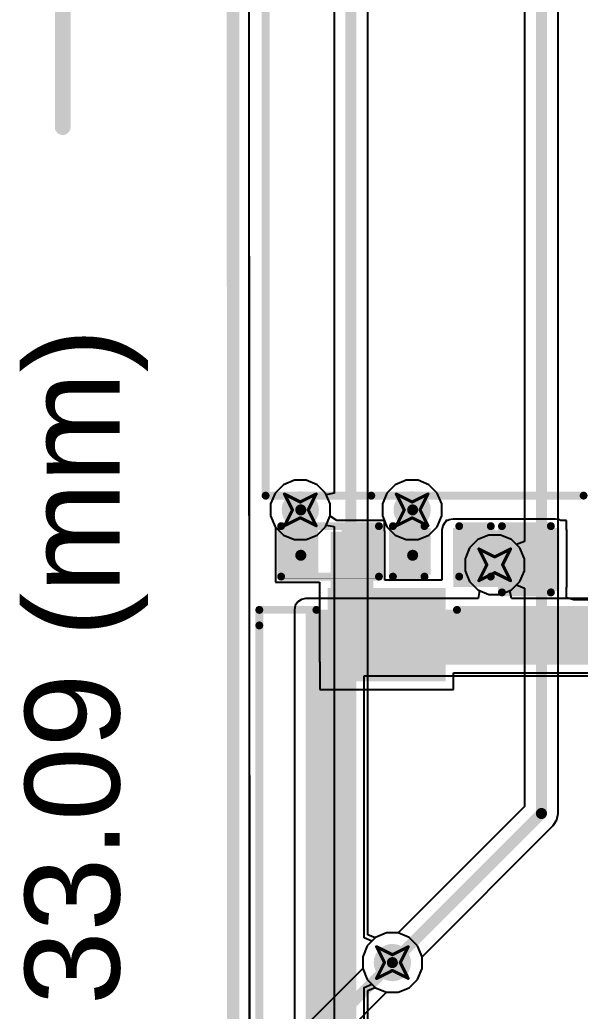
# Model space of a CAD drawing. Header units: inches. Extents: x -3 to 289, y -11 to 89.
# Drawn here: x -3.43 to 5.59, y 9.18 to 25.13 of the extents above; entities that cross this region are included whole.
import ezdxf

# ---------------------------------------------------------------- set-up
doc = ezdxf.new("R2010")
doc.units = ezdxf.units.IN
for name, color, linetype in [('Board Cutout', 216, 'Continuous'), ('Bottom Layer', 5, 'Continuous'), ('Dimension', 6, 'Continuous'), ('Drill Drawing', 1, 'Continuous'), ('Layer 1', 16, 'Continuous'), ('Layer 2', 76, 'Continuous'), ('Top Layer', 1, 'Continuous'), ('Top Overlay', 2, 'Continuous'), ('Top Paste', 8, 'Continuous'), ('Top Solder', 216, 'Continuous'), ('Via Holes', 16, 'Continuous')]:
    doc.layers.add(name, color=color, linetype=linetype)
doc.styles.add('Arial', font='', dxfattribs={"height": 0.2})
doc.styles.get('Arial').set_extended_font_data('Arial')

# ---------------------------------------------------------------- blocks, each defined once
blk = doc.blocks.new('R___0402_22')
at = {"layer": 'Top Layer'}
for points in [[(-0.699, -0.318), (-0.699, 0.318), (-0.241, 0.318), (-0.241, -0.318)], [(0.241, -0.318), (0.241, 0.318), (0.699, 0.318), (0.699, -0.318)]]:
    blk.add_hatch(color=1, dxfattribs=at).paths.add_polyline_path(points)
at = {"layer": 'Top Paste'}
for points in [[(-0.699, -0.318), (-0.699, 0.318), (-0.241, 0.318), (-0.241, -0.318)], [(0.241, -0.318), (0.241, 0.318), (0.699, 0.318), (0.699, -0.318)]]:
    blk.add_hatch(color=8, dxfattribs=at).paths.add_polyline_path(points)
at = {"layer": 'Top Solder'}
for points in [[(-0.754, -0.373), (-0.754, 0.373), (-0.186, 0.373), (-0.186, -0.373)], [(0.186, -0.373), (0.186, 0.373), (0.754, 0.373), (0.754, -0.373)]]:
    blk.add_hatch(color=216, dxfattribs=at).paths.add_polyline_path(points)
at = {"layer": 'Top Overlay'}
for points in [[(-0.787, 0.406, 0.127, 0.127, 0), (0.787, 0.406, 0.127, 0.127, 0)], [(-0.787, -0.406, 0.127, 0.127, 0), (-0.787, 0.406, 0.127, 0.127, 0)], [(0.787, -0.406, 0.127, 0.127, 0), (0.787, 0.406, 0.127, 0.127, 0)], [(-0.787, -0.406, 0.127, 0.127, 0), (0.787, -0.406, 0.127, 0.127, 0)], [(-0.813, -0.432, 0.00323, 0.00323, 0), (0.813, -0.432, 0.00323, 0.00323, 0)]]:
    blk.add_lwpolyline(points, format="xyseb", dxfattribs=at)
for points in [[(-0.819, 0.406, 0.0635, 0.0635, 1), (-0.756, 0.406, 0.0635, 0.0635, 1)], [(-0.819, 0.406, 0.0635, 0.0635, 1), (-0.756, 0.406, 0.0635, 0.0635, 1)], [(0.756, 0.406, 0.0635, 0.0635, 1), (0.819, 0.406, 0.0635, 0.0635, 1)], [(0.756, 0.406, 0.0635, 0.0635, 1), (0.819, 0.406, 0.0635, 0.0635, 1)], [(-0.819, -0.406, 0.0635, 0.0635, 1), (-0.756, -0.406, 0.0635, 0.0635, 1)], [(-0.819, -0.406, 0.0635, 0.0635, 1), (-0.756, -0.406, 0.0635, 0.0635, 1)], [(-0.814, -0.432, 0.00161, 0.00161, 1), (-0.812, -0.432, 0.00161, 0.00161, 1)], [(0.756, -0.406, 0.0635, 0.0635, 1), (0.819, -0.406, 0.0635, 0.0635, 1)], [(0.756, -0.406, 0.0635, 0.0635, 1), (0.819, -0.406, 0.0635, 0.0635, 1)], [(0.812, -0.432, 0.00161, 0.00161, 1), (0.814, -0.432, 0.00161, 0.00161, 1)]]:
    blk.add_lwpolyline(points, format="xyseb", close=True, dxfattribs=at)
blk = doc.blocks.new('693071010811_77')
at = {"layer": 'Top Layer'}
for points in [[(-5.875, 7.725), (-4.075, 7.725), (-4.075, 6.325), (-5.875, 6.325)], [(-0.175, 7.725), (1.625, 7.725), (1.625, 6.325), (-0.175, 6.325)], [(0.415, -2.125), (1.215, -2.125), (1.215, -3.625), (0.415, -3.625)], [(-6.185, -2.525), (-5.385, -2.525), (-5.385, -4.025), (-6.185, -4.025)], [(-5.085, -2.525), (-4.285, -2.525), (-4.285, -4.025), (-5.085, -4.025)], [(-2.885, -2.525), (-2.085, -2.525), (-2.085, -4.025), (-2.885, -4.025)], [(-0.685, -2.525), (0.115, -2.525), (0.115, -4.025), (-0.685, -4.025)], [(1.515, -2.525), (2.315, -2.525), (2.315, -4.025), (1.515, -4.025)], [(-3.985, -2.725), (-3.185, -2.725), (-3.185, -4.225), (-3.985, -4.225)], [(-1.785, -2.725), (-0.985, -2.725), (-0.985, -4.225), (-1.785, -4.225)], [(-7.275, -5.175), (-5.875, -5.175), (-5.875, -7.075), (-7.275, -7.075)], [(5.875, -6.075), (7.275, -6.075), (7.275, -7.975), (5.875, -7.975)]]:
    blk.add_hatch(color=1, dxfattribs=at).paths.add_polyline_path(points)
at = {"layer": 'Top Paste'}
for points in [[(-5.875, 7.725), (-4.075, 7.725), (-4.075, 6.325), (-5.875, 6.325)], [(-0.175, 7.725), (1.625, 7.725), (1.625, 6.325), (-0.175, 6.325)], [(0.415, -2.125), (1.215, -2.125), (1.215, -3.625), (0.415, -3.625)], [(-6.185, -2.525), (-5.385, -2.525), (-5.385, -4.025), (-6.185, -4.025)], [(-5.085, -2.525), (-4.285, -2.525), (-4.285, -4.025), (-5.085, -4.025)], [(-2.885, -2.525), (-2.085, -2.525), (-2.085, -4.025), (-2.885, -4.025)], [(-0.685, -2.525), (0.115, -2.525), (0.115, -4.025), (-0.685, -4.025)], [(1.515, -2.525), (2.315, -2.525), (2.315, -4.025), (1.515, -4.025)], [(-3.985, -2.725), (-3.185, -2.725), (-3.185, -4.225), (-3.985, -4.225)], [(-1.785, -2.725), (-0.985, -2.725), (-0.985, -4.225), (-1.785, -4.225)], [(-7.275, -5.175), (-5.875, -5.175), (-5.875, -7.075), (-7.275, -7.075)], [(5.875, -6.075), (7.275, -6.075), (7.275, -7.975), (5.875, -7.975)]]:
    blk.add_hatch(color=8, dxfattribs=at).paths.add_polyline_path(points)
at = {"layer": 'Top Solder'}
for points in [[(-5.925, 7.775), (-4.025, 7.775), (-4.025, 6.275), (-5.925, 6.275)], [(-0.225, 7.775), (1.675, 7.775), (1.675, 6.275), (-0.225, 6.275)], [(0.365, -2.075), (1.265, -2.075), (1.265, -3.675), (0.365, -3.675)], [(-6.235, -2.475), (-5.335, -2.475), (-5.335, -4.075), (-6.235, -4.075)], [(-5.135, -2.475), (-4.235, -2.475), (-4.235, -4.075), (-5.135, -4.075)], [(-2.935, -2.475), (-2.035, -2.475), (-2.035, -4.075), (-2.935, -4.075)], [(-0.735, -2.475), (0.165, -2.475), (0.165, -4.075), (-0.735, -4.075)], [(1.465, -2.475), (2.365, -2.475), (2.365, -4.075), (1.465, -4.075)], [(-4.035, -2.675), (-3.135, -2.675), (-3.135, -4.275), (-4.035, -4.275)], [(-1.835, -2.675), (-0.935, -2.675), (-0.935, -4.275), (-1.835, -4.275)], [(-7.325, -5.125), (-5.825, -5.125), (-5.825, -7.125), (-7.325, -7.125)], [(5.825, -6.025), (7.325, -6.025), (7.325, -8.025), (5.825, -8.025)]]:
    blk.add_hatch(color=216, dxfattribs=at).paths.add_polyline_path(points)
at = {"layer": 'Top Overlay'}
for points in [[(-6.106, 7.425, 0.127, 0.127, 0), (-7.025, 7.425, 0.127, 0.127, 0)], [(-7.025, 7.425, 0.127, 0.127, 0), (-7.025, 7.175, 0.127, 0.127, 0)], [(-0.406, 7.425, 0.127, 0.127, 0), (-3.844, 7.425, 0.127, 0.127, 0)], [(5.274, 7.426, 0.127, 0.127, 0), (1.855, 7.426, 0.127, 0.127, 0)], [(6.975, 7.426, 0.127, 0.127, 0), (5.274, 7.426, 0.127, 0.127, 0)], [(6.975, 7.426, 0.127, 0.127, 0), (6.975, -5.844, 0.127, 0.127, 0)], [(-7.025, 7.175, 0.127, 0.127, 0), (-7.025, -4.944, 0.127, 0.127, 0)], [(-7.025, -7.306, 0.127, 0.127, 0), (-7.025, -7.775, 0.127, 0.127, 0)], [(-6.896, -7.775, 0.127, 0.127, 0), (-7.025, -7.775, 0.127, 0.127, 0)], [(5.644, -7.775, 0.127, 0.127, 0), (-6.896, -7.775, 0.127, 0.127, 0)]]:
    blk.add_lwpolyline(points, format="xyseb", dxfattribs=at)
for points in [[(-7.057, 7.425, 0.0635, 0.0635, 1), (-6.993, 7.425, 0.0635, 0.0635, 1)], [(-7.057, 7.425, 0.0635, 0.0635, 1), (-6.993, 7.425, 0.0635, 0.0635, 1)], [(-6.138, 7.425, 0.0635, 0.0635, 1), (-6.074, 7.425, 0.0635, 0.0635, 1)], [(-3.876, 7.425, 0.0635, 0.0635, 1), (-3.812, 7.425, 0.0635, 0.0635, 1)], [(-0.438, 7.425, 0.0635, 0.0635, 1), (-0.374, 7.425, 0.0635, 0.0635, 1)], [(1.824, 7.426, 0.0635, 0.0635, 1), (1.887, 7.426, 0.0635, 0.0635, 1)], [(5.242, 7.426, 0.0635, 0.0635, 1), (5.306, 7.426, 0.0635, 0.0635, 1)], [(5.242, 7.426, 0.0635, 0.0635, 1), (5.306, 7.426, 0.0635, 0.0635, 1)], [(6.943, 7.426, 0.0635, 0.0635, 1), (7.007, 7.426, 0.0635, 0.0635, 1)], [(6.943, 7.426, 0.0635, 0.0635, 1), (7.007, 7.426, 0.0635, 0.0635, 1)], [(-7.057, 7.175, 0.0635, 0.0635, 1), (-6.993, 7.175, 0.0635, 0.0635, 1)], [(-7.057, 7.175, 0.0635, 0.0635, 1), (-6.993, 7.175, 0.0635, 0.0635, 1)], [(-7.057, -4.944, 0.0635, 0.0635, 1), (-6.993, -4.944, 0.0635, 0.0635, 1)], [(6.943, -5.844, 0.0635, 0.0635, 1), (7.007, -5.844, 0.0635, 0.0635, 1)], [(-7.057, -7.306, 0.0635, 0.0635, 1), (-6.993, -7.306, 0.0635, 0.0635, 1)], [(-7.057, -7.775, 0.0635, 0.0635, 1), (-6.993, -7.775, 0.0635, 0.0635, 1)], [(-7.057, -7.775, 0.0635, 0.0635, 1), (-6.993, -7.775, 0.0635, 0.0635, 1)], [(-6.928, -7.775, 0.0635, 0.0635, 1), (-6.864, -7.775, 0.0635, 0.0635, 1)], [(-6.928, -7.775, 0.0635, 0.0635, 1), (-6.864, -7.775, 0.0635, 0.0635, 1)], [(5.612, -7.775, 0.0635, 0.0635, 1), (5.676, -7.775, 0.0635, 0.0635, 1)]]:
    blk.add_lwpolyline(points, format="xyseb", close=True, dxfattribs=at)
blk = doc.blocks.new('693071010811_78')
at = {"layer": 'Top Layer'}
for points in [[(-5.875, 7.725), (-4.075, 7.725), (-4.075, 6.325), (-5.875, 6.325)], [(-0.175, 7.725), (1.625, 7.725), (1.625, 6.325), (-0.175, 6.325)], [(0.415, -2.125), (1.215, -2.125), (1.215, -3.625), (0.415, -3.625)], [(-6.185, -2.525), (-5.385, -2.525), (-5.385, -4.025), (-6.185, -4.025)], [(-5.085, -2.525), (-4.285, -2.525), (-4.285, -4.025), (-5.085, -4.025)], [(-2.885, -2.525), (-2.085, -2.525), (-2.085, -4.025), (-2.885, -4.025)], [(-0.685, -2.525), (0.115, -2.525), (0.115, -4.025), (-0.685, -4.025)], [(1.515, -2.525), (2.315, -2.525), (2.315, -4.025), (1.515, -4.025)], [(-3.985, -2.725), (-3.185, -2.725), (-3.185, -4.225), (-3.985, -4.225)], [(-1.785, -2.725), (-0.985, -2.725), (-0.985, -4.225), (-1.785, -4.225)], [(-7.275, -5.175), (-5.875, -5.175), (-5.875, -7.075), (-7.275, -7.075)], [(5.875, -6.075), (7.275, -6.075), (7.275, -7.975), (5.875, -7.975)]]:
    blk.add_hatch(color=1, dxfattribs=at).paths.add_polyline_path(points)
at = {"layer": 'Top Paste'}
for points in [[(-5.875, 7.725), (-4.075, 7.725), (-4.075, 6.325), (-5.875, 6.325)], [(-0.175, 7.725), (1.625, 7.725), (1.625, 6.325), (-0.175, 6.325)], [(0.415, -2.125), (1.215, -2.125), (1.215, -3.625), (0.415, -3.625)], [(-6.185, -2.525), (-5.385, -2.525), (-5.385, -4.025), (-6.185, -4.025)], [(-5.085, -2.525), (-4.285, -2.525), (-4.285, -4.025), (-5.085, -4.025)], [(-2.885, -2.525), (-2.085, -2.525), (-2.085, -4.025), (-2.885, -4.025)], [(-0.685, -2.525), (0.115, -2.525), (0.115, -4.025), (-0.685, -4.025)], [(1.515, -2.525), (2.315, -2.525), (2.315, -4.025), (1.515, -4.025)], [(-3.985, -2.725), (-3.185, -2.725), (-3.185, -4.225), (-3.985, -4.225)], [(-1.785, -2.725), (-0.985, -2.725), (-0.985, -4.225), (-1.785, -4.225)], [(-7.275, -5.175), (-5.875, -5.175), (-5.875, -7.075), (-7.275, -7.075)], [(5.875, -6.075), (7.275, -6.075), (7.275, -7.975), (5.875, -7.975)]]:
    blk.add_hatch(color=8, dxfattribs=at).paths.add_polyline_path(points)
at = {"layer": 'Top Solder'}
for points in [[(-5.925, 7.775), (-4.025, 7.775), (-4.025, 6.275), (-5.925, 6.275)], [(-0.225, 7.775), (1.675, 7.775), (1.675, 6.275), (-0.225, 6.275)], [(0.365, -2.075), (1.265, -2.075), (1.265, -3.675), (0.365, -3.675)], [(-6.235, -2.475), (-5.335, -2.475), (-5.335, -4.075), (-6.235, -4.075)], [(-5.135, -2.475), (-4.235, -2.475), (-4.235, -4.075), (-5.135, -4.075)], [(-2.935, -2.475), (-2.035, -2.475), (-2.035, -4.075), (-2.935, -4.075)], [(-0.735, -2.475), (0.165, -2.475), (0.165, -4.075), (-0.735, -4.075)], [(1.465, -2.475), (2.365, -2.475), (2.365, -4.075), (1.465, -4.075)], [(-4.035, -2.675), (-3.135, -2.675), (-3.135, -4.275), (-4.035, -4.275)], [(-1.835, -2.675), (-0.935, -2.675), (-0.935, -4.275), (-1.835, -4.275)], [(-7.325, -5.125), (-5.825, -5.125), (-5.825, -7.125), (-7.325, -7.125)], [(5.825, -6.025), (7.325, -6.025), (7.325, -8.025), (5.825, -8.025)]]:
    blk.add_hatch(color=216, dxfattribs=at).paths.add_polyline_path(points)
at = {"layer": 'Top Overlay'}
for points in [[(-7.025, 7.425, 0.127, 0.127, 0), (-6.106, 7.425, 0.127, 0.127, 0)], [(-7.025, 7.175, 0.127, 0.127, 0), (-7.025, 7.425, 0.127, 0.127, 0)], [(-3.844, 7.425, 0.127, 0.127, 0), (-0.406, 7.425, 0.127, 0.127, 0)], [(1.855, 7.426, 0.127, 0.127, 0), (5.274, 7.426, 0.127, 0.127, 0)], [(5.274, 7.426, 0.127, 0.127, 0), (6.975, 7.426, 0.127, 0.127, 0)], [(6.975, -5.844, 0.127, 0.127, 0), (6.975, 7.426, 0.127, 0.127, 0)], [(-7.025, -4.944, 0.127, 0.127, 0), (-7.025, 7.175, 0.127, 0.127, 0)], [(-7.025, -7.775, 0.127, 0.127, 0), (-7.025, -7.306, 0.127, 0.127, 0)], [(-7.025, -7.775, 0.127, 0.127, 0), (-6.896, -7.775, 0.127, 0.127, 0)], [(-6.896, -7.775, 0.127, 0.127, 0), (5.644, -7.775, 0.127, 0.127, 0)]]:
    blk.add_lwpolyline(points, format="xyseb", dxfattribs=at)
for points in [[(-7.057, 7.425, 0.0635, 0.0635, 1), (-6.993, 7.425, 0.0635, 0.0635, 1)], [(-7.057, 7.425, 0.0635, 0.0635, 1), (-6.993, 7.425, 0.0635, 0.0635, 1)], [(-6.138, 7.425, 0.0635, 0.0635, 1), (-6.074, 7.425, 0.0635, 0.0635, 1)], [(-3.876, 7.425, 0.0635, 0.0635, 1), (-3.812, 7.425, 0.0635, 0.0635, 1)], [(-0.438, 7.425, 0.0635, 0.0635, 1), (-0.374, 7.425, 0.0635, 0.0635, 1)], [(1.824, 7.426, 0.0635, 0.0635, 1), (1.887, 7.426, 0.0635, 0.0635, 1)], [(5.242, 7.426, 0.0635, 0.0635, 1), (5.306, 7.426, 0.0635, 0.0635, 1)], [(5.242, 7.426, 0.0635, 0.0635, 1), (5.306, 7.426, 0.0635, 0.0635, 1)], [(6.943, 7.426, 0.0635, 0.0635, 1), (7.007, 7.426, 0.0635, 0.0635, 1)], [(6.943, 7.426, 0.0635, 0.0635, 1), (7.007, 7.426, 0.0635, 0.0635, 1)], [(-7.057, 7.175, 0.0635, 0.0635, 1), (-6.993, 7.175, 0.0635, 0.0635, 1)], [(-7.057, 7.175, 0.0635, 0.0635, 1), (-6.993, 7.175, 0.0635, 0.0635, 1)], [(-7.057, -4.944, 0.0635, 0.0635, 1), (-6.993, -4.944, 0.0635, 0.0635, 1)], [(6.943, -5.844, 0.0635, 0.0635, 1), (7.007, -5.844, 0.0635, 0.0635, 1)], [(-7.057, -7.306, 0.0635, 0.0635, 1), (-6.993, -7.306, 0.0635, 0.0635, 1)], [(-7.057, -7.775, 0.0635, 0.0635, 1), (-6.993, -7.775, 0.0635, 0.0635, 1)], [(-7.057, -7.775, 0.0635, 0.0635, 1), (-6.993, -7.775, 0.0635, 0.0635, 1)], [(-6.928, -7.775, 0.0635, 0.0635, 1), (-6.864, -7.775, 0.0635, 0.0635, 1)], [(-6.928, -7.775, 0.0635, 0.0635, 1), (-6.864, -7.775, 0.0635, 0.0635, 1)], [(5.612, -7.775, 0.0635, 0.0635, 1), (5.676, -7.775, 0.0635, 0.0635, 1)]]:
    blk.add_lwpolyline(points, format="xyseb", close=True, dxfattribs=at)
blk = doc.blocks.new('C___0603_103')
at = {"layer": 'Top Layer'}
for points in [[(-0.381, 0.445), (-0.381, -0.445), (-1.143, -0.445), (-1.143, 0.445)], [(1.143, 0.445), (1.143, -0.445), (0.381, -0.445), (0.381, 0.445)]]:
    blk.add_hatch(color=1, dxfattribs=at).paths.add_polyline_path(points)
at = {"layer": 'Top Paste'}
for points in [[(-0.381, 0.445), (-0.381, -0.445), (-1.143, -0.445), (-1.143, 0.445)], [(1.143, 0.445), (1.143, -0.445), (0.381, -0.445), (0.381, 0.445)]]:
    blk.add_hatch(color=8, dxfattribs=at).paths.add_polyline_path(points)
at = {"layer": 'Top Solder'}
for points in [[(-0.321, 0.504), (-0.321, -0.504), (-1.203, -0.504), (-1.203, 0.504)], [(1.203, 0.504), (1.203, -0.504), (0.321, -0.504), (0.321, 0.504)]]:
    blk.add_hatch(color=216, dxfattribs=at).paths.add_polyline_path(points)
at = {"layer": 'Top Overlay'}
for points in [[(-1.245, 0.533, 0.127, 0.127, 0), (-1.245, -0.533, 0.127, 0.127, 0)], [(-0.457, 0.533, 0.127, 0.127, 0), (-1.245, 0.533, 0.127, 0.127, 0)], [(1.245, 0.533, 0.127, 0.127, 0), (0.457, 0.533, 0.127, 0.127, 0)], [(1.245, 0.533, 0.127, 0.127, 0), (1.245, -0.533, 0.127, 0.127, 0)], [(-0.457, -0.533, 0.127, 0.127, 0), (-1.245, -0.533, 0.127, 0.127, 0)], [(1.245, -0.533, 0.127, 0.127, 0), (0.457, -0.533, 0.127, 0.127, 0)]]:
    blk.add_lwpolyline(points, format="xyseb", dxfattribs=at)
for points in [[(-1.276, 0.533, 0.0635, 0.0635, 1), (-1.213, 0.533, 0.0635, 0.0635, 1)], [(-1.276, 0.533, 0.0635, 0.0635, 1), (-1.213, 0.533, 0.0635, 0.0635, 1)], [(-0.489, 0.533, 0.0635, 0.0635, 1), (-0.425, 0.533, 0.0635, 0.0635, 1)], [(0.425, 0.533, 0.0635, 0.0635, 1), (0.489, 0.533, 0.0635, 0.0635, 1)], [(1.213, 0.533, 0.0635, 0.0635, 1), (1.276, 0.533, 0.0635, 0.0635, 1)], [(1.213, 0.533, 0.0635, 0.0635, 1), (1.276, 0.533, 0.0635, 0.0635, 1)], [(-1.276, -0.533, 0.0635, 0.0635, 1), (-1.213, -0.533, 0.0635, 0.0635, 1)], [(-1.276, -0.533, 0.0635, 0.0635, 1), (-1.213, -0.533, 0.0635, 0.0635, 1)], [(-0.489, -0.533, 0.0635, 0.0635, 1), (-0.425, -0.533, 0.0635, 0.0635, 1)], [(0.425, -0.533, 0.0635, 0.0635, 1), (0.489, -0.533, 0.0635, 0.0635, 1)], [(1.213, -0.533, 0.0635, 0.0635, 1), (1.276, -0.533, 0.0635, 0.0635, 1)], [(1.213, -0.533, 0.0635, 0.0635, 1), (1.276, -0.533, 0.0635, 0.0635, 1)]]:
    blk.add_lwpolyline(points, format="xyseb", close=True, dxfattribs=at)
blk = doc.blocks.new('____0402_105')
at = {"layer": 'Top Layer'}
for points in [[(-0.699, -0.318), (-0.699, 0.318), (-0.241, 0.318), (-0.241, -0.318)], [(0.241, -0.318), (0.241, 0.318), (0.699, 0.318), (0.699, -0.318)]]:
    blk.add_hatch(color=1, dxfattribs=at).paths.add_polyline_path(points)
at = {"layer": 'Top Paste'}
for points in [[(-0.699, -0.318), (-0.699, 0.318), (-0.241, 0.318), (-0.241, -0.318)], [(0.241, -0.318), (0.241, 0.318), (0.699, 0.318), (0.699, -0.318)]]:
    blk.add_hatch(color=8, dxfattribs=at).paths.add_polyline_path(points)
at = {"layer": 'Top Solder'}
for points in [[(-0.758, -0.377), (-0.758, 0.377), (-0.181, 0.377), (-0.181, -0.377)], [(0.181, -0.377), (0.181, 0.377), (0.758, 0.377), (0.758, -0.377)]]:
    blk.add_hatch(color=216, dxfattribs=at).paths.add_polyline_path(points)
at = {"layer": 'Top Overlay'}
for points in [[(-0.787, -0.406, 0.127, 0.127, 0), (-0.787, 0.406, 0.127, 0.127, 0)], [(-0.787, 0.406, 0.127, 0.127, 0), (-0.279, 0.406, 0.127, 0.127, 0)], [(0.279, 0.406, 0.127, 0.127, 0), (0.787, 0.406, 0.127, 0.127, 0)], [(0.787, -0.406, 0.127, 0.127, 0), (0.787, 0.406, 0.127, 0.127, 0)], [(-0.787, -0.406, 0.127, 0.127, 0), (-0.279, -0.406, 0.127, 0.127, 0)], [(0.279, -0.406, 0.127, 0.127, 0), (0.787, -0.406, 0.127, 0.127, 0)]]:
    blk.add_lwpolyline(points, format="xyseb", dxfattribs=at)
for points in [[(-0.819, 0.406, 0.0635, 0.0635, 1), (-0.756, 0.406, 0.0635, 0.0635, 1)], [(-0.819, 0.406, 0.0635, 0.0635, 1), (-0.756, 0.406, 0.0635, 0.0635, 1)], [(-0.311, 0.406, 0.0635, 0.0635, 1), (-0.248, 0.406, 0.0635, 0.0635, 1)], [(0.248, 0.406, 0.0635, 0.0635, 1), (0.311, 0.406, 0.0635, 0.0635, 1)], [(0.756, 0.406, 0.0635, 0.0635, 1), (0.819, 0.406, 0.0635, 0.0635, 1)], [(0.756, 0.406, 0.0635, 0.0635, 1), (0.819, 0.406, 0.0635, 0.0635, 1)], [(-0.819, -0.406, 0.0635, 0.0635, 1), (-0.756, -0.406, 0.0635, 0.0635, 1)], [(-0.819, -0.406, 0.0635, 0.0635, 1), (-0.756, -0.406, 0.0635, 0.0635, 1)], [(-0.311, -0.406, 0.0635, 0.0635, 1), (-0.248, -0.406, 0.0635, 0.0635, 1)], [(0.248, -0.406, 0.0635, 0.0635, 1), (0.311, -0.406, 0.0635, 0.0635, 1)], [(0.756, -0.406, 0.0635, 0.0635, 1), (0.819, -0.406, 0.0635, 0.0635, 1)], [(0.756, -0.406, 0.0635, 0.0635, 1), (0.819, -0.406, 0.0635, 0.0635, 1)]]:
    blk.add_lwpolyline(points, format="xyseb", close=True, dxfattribs=at)

msp = doc.modelspace()

# ---------------------------------------------------------------- hatches: boundary and pattern name
at = {"layer": 'Bottom Layer'}
h = msp.add_hatch(color=5, dxfattribs=at)
edge = h.paths.add_edge_path()
edge.add_arc((1.081, 17.245), 0.3, 0, 360)
h = msp.add_hatch(color=5, dxfattribs=at)
edge = h.paths.add_edge_path()
edge.add_arc((2.881, 17.245), 0.3, 0, 360)
h = msp.add_hatch(color=5, dxfattribs=at)
edge = h.paths.add_edge_path()
edge.add_arc((4.21, 16.362), 0.3, 0, 360)
h = msp.add_hatch(color=5, dxfattribs=at)
edge = h.paths.add_edge_path()
edge.add_arc((2.563, 9.965), 0.3, 0, 360)
at = {"layer": 'Layer 1'}
h = msp.add_hatch(color=16, dxfattribs=at)
edge = h.paths.add_edge_path()
edge.add_arc((1.081, 17.245), 0.3, 0, 360)
h = msp.add_hatch(color=16, dxfattribs=at)
edge = h.paths.add_edge_path()
edge.add_arc((2.881, 17.245), 0.3, 0, 360)
h = msp.add_hatch(color=16, dxfattribs=at)
edge = h.paths.add_edge_path()
edge.add_arc((4.21, 16.362), 0.3, 0, 360)
h = msp.add_hatch(color=16, dxfattribs=at)
edge = h.paths.add_edge_path()
edge.add_arc((2.563, 9.965), 0.3, 0, 360)
at = {"layer": 'Layer 2'}
h = msp.add_hatch(color=76, dxfattribs=at)
edge = h.paths.add_edge_path()
edge.add_arc((1.081, 17.245), 0.3, 0, 360)
h = msp.add_hatch(color=76, dxfattribs=at)
edge = h.paths.add_edge_path()
edge.add_arc((2.881, 17.245), 0.3, 0, 360)
h = msp.add_hatch(color=76, dxfattribs=at)
edge = h.paths.add_edge_path()
edge.add_arc((4.21, 16.362), 0.3, 0, 360)
for points in [[(1.167, 2.175), (1.925, 2.175), (1.925, 15.638), (1.167, 15.638)], [(1.167, 14.757), (7.271, 14.757), (7.271, 15.638), (1.167, 15.638)]]:
    msp.add_hatch(color=76, dxfattribs=at).paths.add_polyline_path(points)
h = msp.add_hatch(color=76, dxfattribs=at)
edge = h.paths.add_edge_path()
edge.add_arc((2.563, 9.965), 0.3, 0, 360)
at = {"layer": 'Top Layer'}
h = msp.add_hatch(color=1, dxfattribs=at)
edge = h.paths.add_edge_path()
edge.add_arc((1.081, 17.245), 0.3, 0, 360)
h = msp.add_hatch(color=1, dxfattribs=at)
edge = h.paths.add_edge_path()
edge.add_arc((2.881, 17.245), 0.3, 0, 360)
for points in [[(5.19, 16.917), (3.542, 16.917), (3.542, 16.007), (5.19, 16.007)], [(1.571, 15.067), (2.257, 15.067), (2.257, 16.896), (1.571, 16.896)], [(1.571, 14.807), (9.071, 14.807), (9.071, 15.615), (1.571, 15.615)]]:
    msp.add_hatch(color=1, dxfattribs=at).paths.add_polyline_path(points)
h = msp.add_hatch(color=1, dxfattribs=at)
edge = h.paths.add_edge_path()
edge.add_arc((4.21, 16.362), 0.3, 0, 360)
h = msp.add_hatch(color=1, dxfattribs=at)
edge = h.paths.add_edge_path()
edge.add_arc((2.563, 9.965), 0.3, 0, 360)
at = {"layer": 'Via Holes'}
h = msp.add_hatch(color=7, dxfattribs=at)
edge = h.paths.add_edge_path()
edge.add_arc((1.081, 17.245), 0.15, 0, 360)
h = msp.add_hatch(color=7, dxfattribs=at)
edge = h.paths.add_edge_path()
edge.add_arc((2.881, 17.245), 0.15, 0, 360)
h = msp.add_hatch(color=7, dxfattribs=at)
edge = h.paths.add_edge_path()
edge.add_arc((4.21, 16.362), 0.15, 0, 360)
h = msp.add_hatch(color=7, dxfattribs=at)
edge = h.paths.add_edge_path()
edge.add_arc((2.563, 9.965), 0.15, 0, 360)

# ---------------------------------------------------------------- linework, layer by layer
at = {"layer": 'Board Cutout'}
msp.add_lwpolyline([(-0.003, 33.09, 0.2, 0.2, 0), (0, 0, 0.2, 0.2, 0)], format="xyseb", dxfattribs=at)
at = {"layer": 'Bottom Layer'}
for p, q in [((0.269, 0.259), (0.256, 32.741)), ((0.986, 17.722), (0.81, 17.65)), ((1.176, 17.722), (0.986, 17.722)), ((1.352, 17.65), (1.176, 17.722)), ((2.786, 17.722), (2.61, 17.65)), ((2.976, 17.722), (2.786, 17.722)), ((3.152, 17.65), (2.976, 17.722)), ((0.81, 17.65), (0.676, 17.515)), ((1.486, 17.515), (1.352, 17.65)), ((2.61, 17.65), (2.476, 17.515)), ((3.286, 17.515), (3.152, 17.65)), ((0.676, 17.515), (0.603, 17.34)), ((1.559, 17.34), (1.486, 17.515)), ((2.476, 17.515), (2.403, 17.34)), ((3.359, 17.34), (3.286, 17.515)), ((0.603, 17.34), (0.603, 17.15)), ((1.559, 17.15), (1.559, 17.34)), ((2.403, 17.34), (2.403, 17.15)), ((3.359, 17.15), (3.359, 17.34)), ((0.603, 17.15), (0.676, 16.974)), ((1.486, 16.974), (1.559, 17.15)), ((2.403, 17.15), (2.476, 16.974)), ((3.286, 16.974), (3.359, 17.15)), ((0.676, 16.974), (0.81, 16.84)), ((1.352, 16.84), (1.486, 16.974)), ((2.476, 16.974), (2.61, 16.84)), ((3.152, 16.84), (3.286, 16.974)), ((0.81, 16.84), (0.986, 16.767)), ((0.986, 16.767), (1.176, 16.767)), ((1.176, 16.767), (1.352, 16.84)), ((2.61, 16.84), (2.786, 16.767)), ((2.786, 16.767), (2.976, 16.767)), ((2.976, 16.767), (3.152, 16.84)), ((2.292, 10.37), (2.158, 10.235)), ((2.468, 10.442), (2.292, 10.37)), ((2.658, 10.442), (2.468, 10.442)), ((2.833, 10.37), (2.658, 10.442)), ((2.968, 10.235), (2.833, 10.37)), ((2.158, 10.235), (2.085, 10.06)), ((3.041, 10.06), (2.968, 10.235)), ((2.085, 10.06), (2.085, 9.87)), ((3.041, 9.87), (3.041, 10.06)), ((2.085, 9.87), (2.158, 9.694)), ((2.968, 9.694), (3.041, 9.87)), ((2.158, 9.694), (2.292, 9.56)), ((2.833, 9.56), (2.968, 9.694)), ((2.292, 9.56), (2.468, 9.487)), ((2.468, 9.487), (2.658, 9.487)), ((2.658, 9.487), (2.833, 9.56))]:
    msp.add_line(p, q, dxfattribs=at)
at = {"layer": 'Dimension'}
msp.add_lwpolyline([(-2.743, 23.401, 0.254, 0.254, 0), (-2.743, 33.09, 0.254, 0.254, 0)], format="xyseb", dxfattribs=at)
msp.add_lwpolyline([(-2.807, 23.401, 0.127, 0.127, 1), (-2.68, 23.401, 0.127, 0.127, 1)], format="xyseb", close=True, dxfattribs=at)
at = {"layer": 'Drill Drawing'}
for points in [[(0.827, 17.499, 0.0508, 0.0508, 0), (1.081, 17.372, 0.0508, 0.0508, 0)], [(0.827, 17.499, 0.0508, 0.0508, 0), (0.954, 17.245, 0.0508, 0.0508, 0)], [(1.081, 17.372, 0.0508, 0.0508, 0), (1.335, 17.499, 0.0508, 0.0508, 0)], [(1.208, 17.245, 0.0508, 0.0508, 0), (1.335, 17.499, 0.0508, 0.0508, 0)], [(2.627, 17.499, 0.0508, 0.0508, 0), (2.881, 17.372, 0.0508, 0.0508, 0)], [(2.627, 17.499, 0.0508, 0.0508, 0), (2.754, 17.245, 0.0508, 0.0508, 0)], [(2.881, 17.372, 0.0508, 0.0508, 0), (3.135, 17.499, 0.0508, 0.0508, 0)], [(3.008, 17.245, 0.0508, 0.0508, 0), (3.135, 17.499, 0.0508, 0.0508, 0)], [(0.827, 16.991, 0.0508, 0.0508, 0), (0.954, 17.245, 0.0508, 0.0508, 0)], [(1.208, 17.245, 0.0508, 0.0508, 0), (1.335, 16.991, 0.0508, 0.0508, 0)], [(2.627, 16.991, 0.0508, 0.0508, 0), (2.754, 17.245, 0.0508, 0.0508, 0)], [(3.008, 17.245, 0.0508, 0.0508, 0), (3.135, 16.991, 0.0508, 0.0508, 0)], [(0.827, 16.991, 0.0508, 0.0508, 0), (1.081, 17.118, 0.0508, 0.0508, 0)], [(1.081, 17.118, 0.0508, 0.0508, 0), (1.335, 16.991, 0.0508, 0.0508, 0)], [(2.627, 16.991, 0.0508, 0.0508, 0), (2.881, 17.118, 0.0508, 0.0508, 0)], [(2.881, 17.118, 0.0508, 0.0508, 0), (3.135, 16.991, 0.0508, 0.0508, 0)], [(3.956, 16.616, 0.0508, 0.0508, 0), (4.21, 16.489, 0.0508, 0.0508, 0)], [(3.956, 16.616, 0.0508, 0.0508, 0), (4.083, 16.362, 0.0508, 0.0508, 0)], [(4.21, 16.489, 0.0508, 0.0508, 0), (4.464, 16.616, 0.0508, 0.0508, 0)], [(4.337, 16.362, 0.0508, 0.0508, 0), (4.464, 16.616, 0.0508, 0.0508, 0)], [(3.956, 16.108, 0.0508, 0.0508, 0), (4.083, 16.362, 0.0508, 0.0508, 0)], [(4.337, 16.362, 0.0508, 0.0508, 0), (4.464, 16.108, 0.0508, 0.0508, 0)], [(3.956, 16.108, 0.0508, 0.0508, 0), (4.21, 16.235, 0.0508, 0.0508, 0)], [(4.21, 16.235, 0.0508, 0.0508, 0), (4.464, 16.108, 0.0508, 0.0508, 0)], [(2.309, 10.219, 0.0508, 0.0508, 0), (2.563, 10.092, 0.0508, 0.0508, 0)], [(2.309, 10.219, 0.0508, 0.0508, 0), (2.436, 9.965, 0.0508, 0.0508, 0)], [(2.563, 10.092, 0.0508, 0.0508, 0), (2.817, 10.219, 0.0508, 0.0508, 0)], [(2.69, 9.965, 0.0508, 0.0508, 0), (2.817, 10.219, 0.0508, 0.0508, 0)], [(2.309, 9.711, 0.0508, 0.0508, 0), (2.436, 9.965, 0.0508, 0.0508, 0)], [(2.69, 9.965, 0.0508, 0.0508, 0), (2.817, 9.711, 0.0508, 0.0508, 0)], [(2.309, 9.711, 0.0508, 0.0508, 0), (2.563, 9.838, 0.0508, 0.0508, 0)], [(2.563, 9.838, 0.0508, 0.0508, 0), (2.817, 9.711, 0.0508, 0.0508, 0)]]:
    msp.add_lwpolyline(points, format="xyseb", dxfattribs=at)
for points in [[(0.814, 17.499, 0.0254, 0.0254, 1), (0.84, 17.499, 0.0254, 0.0254, 1)], [(0.814, 17.499, 0.0254, 0.0254, 1), (0.84, 17.499, 0.0254, 0.0254, 1)], [(1.068, 17.372, 0.0254, 0.0254, 1), (1.094, 17.372, 0.0254, 0.0254, 1)], [(1.068, 17.372, 0.0254, 0.0254, 1), (1.094, 17.372, 0.0254, 0.0254, 1)], [(1.322, 17.499, 0.0254, 0.0254, 1), (1.348, 17.499, 0.0254, 0.0254, 1)], [(1.322, 17.499, 0.0254, 0.0254, 1), (1.348, 17.499, 0.0254, 0.0254, 1)], [(2.614, 17.499, 0.0254, 0.0254, 1), (2.64, 17.499, 0.0254, 0.0254, 1)], [(2.614, 17.499, 0.0254, 0.0254, 1), (2.64, 17.499, 0.0254, 0.0254, 1)], [(2.868, 17.372, 0.0254, 0.0254, 1), (2.894, 17.372, 0.0254, 0.0254, 1)], [(2.868, 17.372, 0.0254, 0.0254, 1), (2.894, 17.372, 0.0254, 0.0254, 1)], [(3.122, 17.499, 0.0254, 0.0254, 1), (3.148, 17.499, 0.0254, 0.0254, 1)], [(3.122, 17.499, 0.0254, 0.0254, 1), (3.148, 17.499, 0.0254, 0.0254, 1)], [(0.941, 17.245, 0.0254, 0.0254, 1), (0.967, 17.245, 0.0254, 0.0254, 1)], [(0.941, 17.245, 0.0254, 0.0254, 1), (0.967, 17.245, 0.0254, 0.0254, 1)], [(1.195, 17.245, 0.0254, 0.0254, 1), (1.221, 17.245, 0.0254, 0.0254, 1)], [(1.195, 17.245, 0.0254, 0.0254, 1), (1.221, 17.245, 0.0254, 0.0254, 1)], [(2.741, 17.245, 0.0254, 0.0254, 1), (2.767, 17.245, 0.0254, 0.0254, 1)], [(2.741, 17.245, 0.0254, 0.0254, 1), (2.767, 17.245, 0.0254, 0.0254, 1)], [(2.995, 17.245, 0.0254, 0.0254, 1), (3.021, 17.245, 0.0254, 0.0254, 1)], [(2.995, 17.245, 0.0254, 0.0254, 1), (3.021, 17.245, 0.0254, 0.0254, 1)], [(1.068, 17.118, 0.0254, 0.0254, 1), (1.094, 17.118, 0.0254, 0.0254, 1)], [(1.068, 17.118, 0.0254, 0.0254, 1), (1.094, 17.118, 0.0254, 0.0254, 1)], [(2.868, 17.118, 0.0254, 0.0254, 1), (2.894, 17.118, 0.0254, 0.0254, 1)], [(2.868, 17.118, 0.0254, 0.0254, 1), (2.894, 17.118, 0.0254, 0.0254, 1)], [(0.814, 16.991, 0.0254, 0.0254, 1), (0.84, 16.991, 0.0254, 0.0254, 1)], [(0.814, 16.991, 0.0254, 0.0254, 1), (0.84, 16.991, 0.0254, 0.0254, 1)], [(1.322, 16.991, 0.0254, 0.0254, 1), (1.348, 16.991, 0.0254, 0.0254, 1)], [(1.322, 16.991, 0.0254, 0.0254, 1), (1.348, 16.991, 0.0254, 0.0254, 1)], [(2.614, 16.991, 0.0254, 0.0254, 1), (2.64, 16.991, 0.0254, 0.0254, 1)], [(2.614, 16.991, 0.0254, 0.0254, 1), (2.64, 16.991, 0.0254, 0.0254, 1)], [(3.122, 16.991, 0.0254, 0.0254, 1), (3.148, 16.991, 0.0254, 0.0254, 1)], [(3.122, 16.991, 0.0254, 0.0254, 1), (3.148, 16.991, 0.0254, 0.0254, 1)], [(3.943, 16.616, 0.0254, 0.0254, 1), (3.969, 16.616, 0.0254, 0.0254, 1)], [(3.943, 16.616, 0.0254, 0.0254, 1), (3.969, 16.616, 0.0254, 0.0254, 1)], [(4.451, 16.616, 0.0254, 0.0254, 1), (4.477, 16.616, 0.0254, 0.0254, 1)], [(4.451, 16.616, 0.0254, 0.0254, 1), (4.477, 16.616, 0.0254, 0.0254, 1)], [(4.197, 16.489, 0.0254, 0.0254, 1), (4.223, 16.489, 0.0254, 0.0254, 1)], [(4.197, 16.489, 0.0254, 0.0254, 1), (4.223, 16.489, 0.0254, 0.0254, 1)], [(4.07, 16.362, 0.0254, 0.0254, 1), (4.096, 16.362, 0.0254, 0.0254, 1)], [(4.07, 16.362, 0.0254, 0.0254, 1), (4.096, 16.362, 0.0254, 0.0254, 1)], [(4.324, 16.362, 0.0254, 0.0254, 1), (4.35, 16.362, 0.0254, 0.0254, 1)], [(4.324, 16.362, 0.0254, 0.0254, 1), (4.35, 16.362, 0.0254, 0.0254, 1)], [(3.943, 16.108, 0.0254, 0.0254, 1), (3.969, 16.108, 0.0254, 0.0254, 1)], [(3.943, 16.108, 0.0254, 0.0254, 1), (3.969, 16.108, 0.0254, 0.0254, 1)], [(4.197, 16.235, 0.0254, 0.0254, 1), (4.223, 16.235, 0.0254, 0.0254, 1)], [(4.197, 16.235, 0.0254, 0.0254, 1), (4.223, 16.235, 0.0254, 0.0254, 1)], [(4.451, 16.108, 0.0254, 0.0254, 1), (4.477, 16.108, 0.0254, 0.0254, 1)], [(4.451, 16.108, 0.0254, 0.0254, 1), (4.477, 16.108, 0.0254, 0.0254, 1)], [(2.296, 10.219, 0.0254, 0.0254, 1), (2.321, 10.219, 0.0254, 0.0254, 1)], [(2.296, 10.219, 0.0254, 0.0254, 1), (2.321, 10.219, 0.0254, 0.0254, 1)], [(2.804, 10.219, 0.0254, 0.0254, 1), (2.829, 10.219, 0.0254, 0.0254, 1)], [(2.804, 10.219, 0.0254, 0.0254, 1), (2.829, 10.219, 0.0254, 0.0254, 1)], [(2.55, 10.092, 0.0254, 0.0254, 1), (2.575, 10.092, 0.0254, 0.0254, 1)], [(2.55, 10.092, 0.0254, 0.0254, 1), (2.575, 10.092, 0.0254, 0.0254, 1)], [(2.423, 9.965, 0.0254, 0.0254, 1), (2.448, 9.965, 0.0254, 0.0254, 1)], [(2.423, 9.965, 0.0254, 0.0254, 1), (2.448, 9.965, 0.0254, 0.0254, 1)], [(2.677, 9.965, 0.0254, 0.0254, 1), (2.702, 9.965, 0.0254, 0.0254, 1)], [(2.677, 9.965, 0.0254, 0.0254, 1), (2.702, 9.965, 0.0254, 0.0254, 1)], [(2.296, 9.711, 0.0254, 0.0254, 1), (2.321, 9.711, 0.0254, 0.0254, 1)], [(2.296, 9.711, 0.0254, 0.0254, 1), (2.321, 9.711, 0.0254, 0.0254, 1)], [(2.55, 9.838, 0.0254, 0.0254, 1), (2.575, 9.838, 0.0254, 0.0254, 1)], [(2.55, 9.838, 0.0254, 0.0254, 1), (2.575, 9.838, 0.0254, 0.0254, 1)], [(2.804, 9.711, 0.0254, 0.0254, 1), (2.829, 9.711, 0.0254, 0.0254, 1)], [(2.804, 9.711, 0.0254, 0.0254, 1), (2.829, 9.711, 0.0254, 0.0254, 1)]]:
    msp.add_lwpolyline(points, format="xyseb", close=True, dxfattribs=at)
at = {"layer": 'Layer 1'}
for p, q in [((0.269, 0.259), (0.256, 32.741)), ((1.624, 25.747), (1.624, 17.513)), ((5.233, 12.363), (5.233, 25.753)), ((2.168, 10.412), (2.168, 25.634)), ((4.689, 25.64), (4.689, 16.738)), ((0.986, 17.722), (0.81, 17.65)), ((1.176, 17.722), (0.986, 17.722)), ((1.352, 17.65), (1.176, 17.722)), ((0.81, 17.65), (0.676, 17.515)), ((1.486, 17.515), (1.352, 17.65)), ((0.676, 17.515), (0.603, 17.34)), ((1.497, 17.488), (1.486, 17.515)), ((1.624, 17.513), (1.497, 17.488)), ((0.603, 17.34), (0.603, 17.15)), ((0.603, 17.15), (0.676, 16.974)), ((0.676, 16.974), (0.81, 16.84)), ((1.352, 16.84), (1.486, 16.974)), ((1.486, 16.974), (1.497, 17.001)), ((1.497, 17.001), (1.624, 16.976)), ((1.624, 16.976), (1.624, 7.019)), ((0.81, 16.84), (0.986, 16.767)), ((0.986, 16.767), (1.176, 16.767)), ((1.176, 16.767), (1.352, 16.84)), ((3.939, 16.768), (3.805, 16.633)), ((4.115, 16.84), (3.939, 16.768)), ((4.305, 16.84), (4.115, 16.84)), ((4.48, 16.768), (4.305, 16.84)), ((4.562, 16.686), (4.48, 16.768)), ((3.805, 16.633), (3.732, 16.457)), ((4.689, 16.738), (4.562, 16.686)), ((3.732, 16.457), (3.732, 16.267)), ((3.732, 16.267), (3.805, 16.092)), ((3.805, 16.092), (3.939, 15.957)), ((3.939, 15.957), (4.115, 15.885)), ((4.305, 15.885), (4.48, 15.957)), ((4.48, 15.957), (4.562, 16.039)), ((4.562, 16.039), (4.689, 15.987)), ((4.689, 15.987), (4.689, 12.476)), ((4.115, 15.885), (4.305, 15.885)), ((4.689, 12.476), (2.656, 10.442)), ((5.212, 12.259), (5.233, 12.363)), ((3.041, 10.058), (5.153, 12.171)), ((5.153, 12.171), (5.212, 12.259)), ((2.286, 10.363), (2.168, 10.412)), ((2.292, 10.37), (2.286, 10.363)), ((2.468, 10.442), (2.292, 10.37)), ((2.656, 10.442), (2.468, 10.442)), ((3.041, 9.87), (3.041, 10.058)), ((2.968, 9.694), (3.041, 9.87)), ((2.168, 9.518), (2.286, 9.566)), ((2.286, 9.566), (2.292, 9.56)), ((2.833, 9.56), (2.968, 9.694)), ((2.168, 7.132), (2.168, 9.518)), ((2.292, 9.56), (2.468, 9.487)), ((2.468, 9.487), (2.658, 9.487)), ((2.658, 9.487), (2.833, 9.56))]:
    msp.add_line(p, q, dxfattribs=at)
for points in [[(1.896, 7.019, 0.178, 0.178, 0), (1.896, 25.747, 0.178, 0.178, 0)], [(4.961, 12.363, 0.178, 0.178, 0), (4.961, 25.753, 0.178, 0.178, 0)], [(2.563, 9.965, 0.178, 0.178, 0), (4.961, 12.363, 0.178, 0.178, 0)]]:
    msp.add_lwpolyline(points, format="xyseb", dxfattribs=at)
for points in [[(4.917, 12.363, 0.0889, 0.0889, 1), (5.006, 12.363, 0.0889, 0.0889, 1)], [(4.917, 12.363, 0.0889, 0.0889, 1), (5.006, 12.363, 0.0889, 0.0889, 1)], [(2.518, 9.965, 0.0889, 0.0889, 1), (2.607, 9.965, 0.0889, 0.0889, 1)]]:
    msp.add_lwpolyline(points, format="xyseb", close=True, dxfattribs=at)
at = {"layer": 'Layer 2'}
for p, q in [((0.269, 0.259), (0.256, 32.741)), ((2.786, 17.722), (2.61, 17.65)), ((2.976, 17.722), (2.786, 17.722)), ((3.152, 17.65), (2.976, 17.722)), ((2.61, 17.65), (2.476, 17.515)), ((3.286, 17.515), (3.152, 17.65)), ((2.476, 17.515), (2.403, 17.34)), ((3.359, 17.34), (3.286, 17.515)), ((2.403, 17.34), (2.403, 17.15)), ((3.359, 17.15), (3.359, 17.34)), ((2.403, 17.15), (2.476, 16.974)), ((3.286, 16.974), (3.359, 17.15)), ((2.476, 16.974), (2.61, 16.84)), ((3.152, 16.84), (3.286, 16.974)), ((2.61, 16.84), (2.786, 16.767)), ((2.786, 16.767), (2.976, 16.767)), ((2.976, 16.767), (3.152, 16.84)), ((3.939, 16.768), (3.805, 16.633)), ((4.115, 16.84), (3.939, 16.768)), ((4.305, 16.84), (4.115, 16.84)), ((4.48, 16.768), (4.305, 16.84)), ((4.615, 16.633), (4.48, 16.768)), ((3.805, 16.633), (3.732, 16.457)), ((4.688, 16.457), (4.615, 16.633)), ((3.732, 16.457), (3.732, 16.267)), ((4.688, 16.267), (4.688, 16.457)), ((3.732, 16.267), (3.805, 16.092)), ((4.615, 16.092), (4.688, 16.267)), ((3.805, 16.092), (3.939, 15.957)), ((3.939, 15.957), (3.966, 15.946)), ((3.966, 15.946), (3.941, 15.819)), ((4.454, 15.946), (4.48, 15.957)), ((4.479, 15.819), (4.454, 15.946)), ((4.48, 15.957), (4.615, 16.092)), ((1.098, 15.806), (1.039, 15.766)), ((1.167, 15.819), (1.098, 15.806)), ((3.941, 15.819), (1.167, 15.819)), ((7.271, 15.819), (4.479, 15.819)), ((1, 15.707), (0.986, 15.638)), ((0.986, 15.638), (0.986, 14.757)), ((1.039, 15.766), (1, 15.707)), ((0.986, 14.757), (0.986, 2.175)), ((2.106, 10.363), (2.106, 14.576)), ((2.106, 14.576), (7.271, 14.576)), ((2.233, 10.31), (2.106, 10.363)), ((2.292, 10.37), (2.233, 10.31)), ((2.468, 10.442), (2.292, 10.37)), ((2.658, 10.442), (2.468, 10.442)), ((2.833, 10.37), (2.658, 10.442)), ((2.968, 10.235), (2.833, 10.37)), ((3.041, 10.06), (2.968, 10.235)), ((3.041, 9.87), (3.041, 10.06)), ((2.968, 9.694), (3.041, 9.87)), ((2.106, 9.566), (2.233, 9.619)), ((2.106, 2.175), (2.106, 9.566)), ((2.233, 9.619), (2.292, 9.56)), ((2.833, 9.56), (2.968, 9.694)), ((2.292, 9.56), (2.468, 9.487)), ((2.468, 9.487), (2.658, 9.487)), ((2.658, 9.487), (2.833, 9.56))]:
    msp.add_line(p, q, dxfattribs=at)
at = {"layer": 'Top Layer'}
for p, q in [((0.268, 3.218), (0.258, 29.804)), ((0.986, 17.722), (0.81, 17.65)), ((1.176, 17.722), (0.986, 17.722)), ((1.352, 17.65), (1.176, 17.722)), ((0.81, 17.65), (0.676, 17.515)), ((1.486, 17.515), (1.352, 17.65)), ((0.676, 17.515), (0.603, 17.34)), ((1.559, 17.34), (1.486, 17.515)), ((0.603, 17.34), (0.603, 17.15)), ((1.559, 17.199), (1.559, 17.34)), ((0.603, 17.15), (0.676, 16.974)), ((1.564, 17.146), (1.559, 17.199)), ((1.666, 17.077), (1.564, 17.146)), ((2.257, 17.077), (1.666, 17.077)), ((2.275, 17.074), (2.257, 17.077)), ((2.435, 17.074), (2.275, 17.074)), ((2.435, 16.913), (2.435, 17.074)), ((3.457, 17.074), (3.422, 17.074)), ((3.422, 17.074), (3.422, 17.05)), ((3.473, 17.084), (3.457, 17.074)), ((3.542, 17.098), (3.473, 17.084)), ((5.19, 17.098), (3.542, 17.098)), ((5.259, 17.084), (5.19, 17.098)), ((5.275, 17.073), (5.259, 17.084)), ((5.368, 17.073), (5.275, 17.073)), ((5.368, 16.934), (5.368, 17.073)), ((0.676, 16.974), (0.682, 16.967)), ((0.682, 16.967), (0.682, 16.083)), ((2.439, 16.896), (2.435, 16.913)), ((3.375, 16.986), (3.361, 16.917)), ((3.361, 16.917), (3.361, 16.115)), ((3.414, 17.045), (3.375, 16.986)), ((3.422, 17.05), (3.414, 17.045)), ((5.371, 16.917), (5.368, 16.934)), ((5.371, 16.007), (5.371, 16.917)), ((2.439, 16.115), (2.439, 16.896)), ((3.361, 16.115), (2.439, 16.115)), ((0.682, 16.083), (1.39, 16.083)), ((1.39, 16.083), (1.39, 14.807)), ((5.368, 15.989), (5.371, 16.007)), ((5.368, 15.829), (5.368, 15.989)), ((5.481, 15.796), (5.368, 15.829)), ((7.093, 15.796), (5.481, 15.796)), ((1.39, 14.807), (1.393, 14.79)), ((1.393, 14.79), (1.393, 14.359)), ((3.549, 14.359), (3.549, 14.626)), ((3.549, 14.626), (7.093, 14.626)), ((1.393, 14.359), (3.549, 14.359)), ((2.292, 10.37), (2.158, 10.235)), ((2.468, 10.442), (2.292, 10.37)), ((2.658, 10.442), (2.468, 10.442)), ((2.833, 10.37), (2.658, 10.442)), ((2.968, 10.235), (2.833, 10.37)), ((2.158, 10.235), (2.085, 10.06)), ((3.041, 10.06), (2.968, 10.235)), ((2.085, 10.06), (2.085, 9.871)), ((3.041, 9.87), (3.041, 10.06)), ((2.085, 9.871), (0.542, 8.328)), ((2.968, 9.694), (3.041, 9.87)), ((2.833, 9.56), (2.968, 9.694)), ((1.006, 8.023), (2.47, 9.487)), ((2.47, 9.487), (2.658, 9.487)), ((2.658, 9.487), (2.833, 9.56))]:
    msp.add_line(p, q, dxfattribs=at)
for points in [[(1.089, 16.515, 0.178, 0.178, 0), (1.089, 17.245, 0.178, 0.178, 0)], [(2.889, 16.515, 0.178, 0.178, 0), (2.889, 17.245, 0.178, 0.178, 0)], [(0.734, 8.136, 0.178, 0.178, 0), (2.563, 9.965, 0.178, 0.178, 0)]]:
    msp.add_lwpolyline(points, format="xyseb", dxfattribs=at)
for points in [[(1.044, 17.245, 0.0889, 0.0889, 1), (1.133, 17.245, 0.0889, 0.0889, 1)], [(2.845, 17.245, 0.0889, 0.0889, 1), (2.933, 17.245, 0.0889, 0.0889, 1)], [(1.044, 16.515, 0.0889, 0.0889, 1), (1.133, 16.515, 0.0889, 0.0889, 1)], [(2.845, 16.515, 0.0889, 0.0889, 1), (2.933, 16.515, 0.0889, 0.0889, 1)], [(2.518, 9.965, 0.0889, 0.0889, 1), (2.607, 9.965, 0.0889, 0.0889, 1)]]:
    msp.add_lwpolyline(points, format="xyseb", close=True, dxfattribs=at)

# ---------------------------------------------------------------- block references
at = {"rotation": 180}
for name, p in [('693071010811_77', (7.497, 24.9)), ('C___0603_103', (5.571, 16.451))]:
    msp.add_blockref(name, p, dxfattribs=at)
for name, p in [('R___0402_22', (1.559, 16.578)), ('____0402_105', (3.359, 16.578)), ('693071010811_78', (7.446, 8.212))]:
    msp.add_blockref(name, p)

# ---------------------------------------------------------------- texts
at = {"layer": 'Dimension', "style": 'Arial'}
msp.add_text('33.09 (mm)', height=1.524, rotation=90, dxfattribs=at).set_placement((-1.829, 9.283))

doc.saveas('drawing.dxf')
